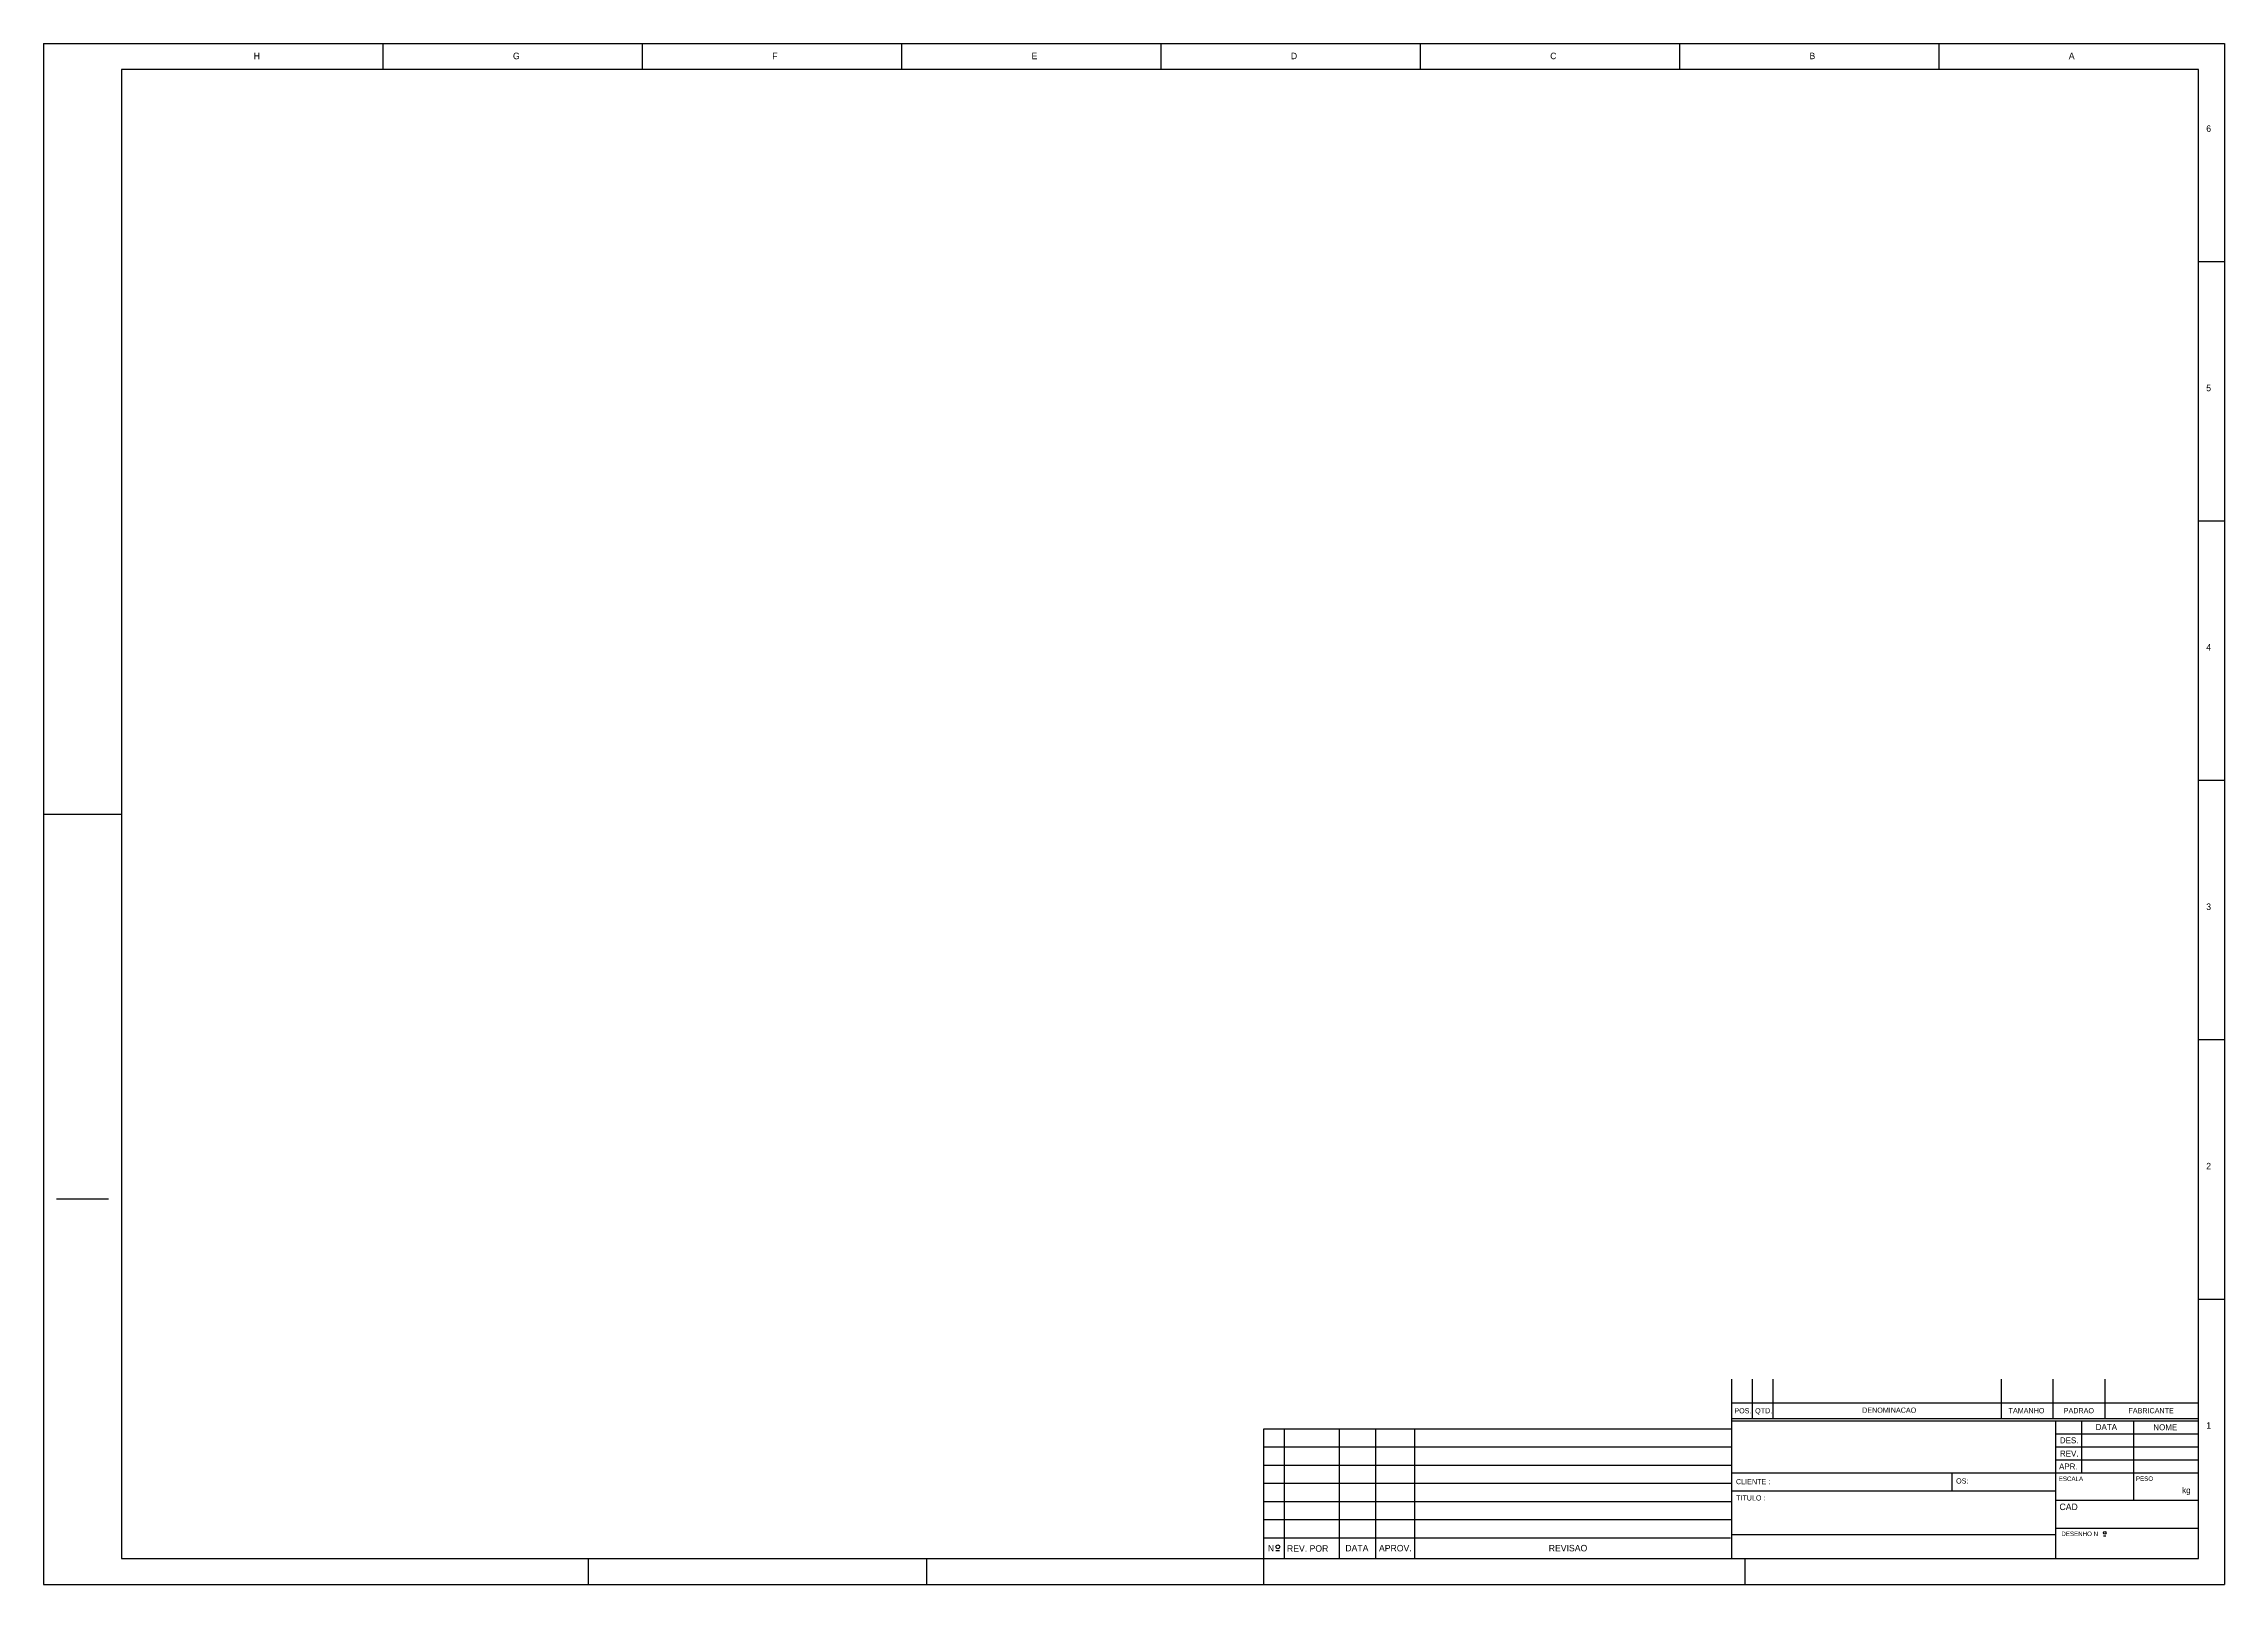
# Model space of a CAD drawing. Extents: x 0 to 841, y 0 to 594.
import ezdxf

# ---------------------------------------------------------------- set-up
doc = ezdxf.new("R2010")
doc.units = 0
doc.linetypes.add('KWCA', pattern=[0])
doc.layers.add('TUPY', color=3, linetype='CONTINUOUS')

msp = doc.modelspace()

# ---------------------------------------------------------------- linework, layer by layer
at = {"layer": 'TUPY', "color": 0}
for p, q in [((0, 594), (841, 594)), ((0, 594), (0, 0)), ((131, 584), (131, 594)), ((231, 584), (231, 594)), ((331, 584), (331, 594)), ((431, 584), (431, 594)), ((531, 584), (531, 594)), ((631, 584), (631, 594)), ((731, 584), (731, 594)), ((841, 594), (841, 0)), ((831, 584), (30, 584)), ((30, 584), (30, 10)), ((831, 10), (831, 584)), ((831, 510), (841, 510)), ((831, 410), (841, 410)), ((831, 310), (841, 310)), ((831, 210), (841, 210)), ((25, 148.5), (5, 148.5)), ((831, 110), (841, 110)), ((651, 10), (651, 79.06)), ((659, 64), (659, 79.06)), ((667, 64), (667, 79.06)), ((755, 64), (755, 79.06)), ((775, 64), (775, 79.06)), ((795, 64), (795, 79.06)), ((651, 70), (831, 70)), ((470.54, 60), (651, 60)), ((470.54, 10), (470.54, 60)), ((478.54, 10), (478.54, 60)), ((499.69, 10), (499.69, 60)), ((513.8, 10), (513.8, 60)), ((528.8, 10), (528.8, 60)), ((651, 64), (831, 64)), ((651, 63), (831, 63)), ((776, 10), (776, 63)), ((786, 43), (786, 63)), ((806, 63), (806, 32.5)), ((470.54, 53), (651, 53)), ((776, 58), (831, 58)), ((776, 53), (831, 53)), ((470.54, 46), (651, 46)), ((651, 43), (831, 43)), ((736, 36), (736, 43)), ((776, 48), (831, 48)), ((470.54, 39), (651, 39)), ((651, 36), (776, 36)), ((470.54, 32), (651, 32)), ((776, 32.5), (831, 32.5)), ((470.54, 25), (651, 25)), ((470.54, 18), (650.54, 18)), ((651, 19.17), (776, 19.17)), ((776, 21.63), (831, 21.63)), ((794.35, 18.72), (795.28, 18.72)), ((30, 10), (831, 10)), ((475.19, 13.06), (476.59, 13.06)), ((651, 10), (831, 10)), ((0, 0), (841, 0))]:
    msp.add_line(p, q, dxfattribs=at)
at = {"layer": 'TUPY', "color": 0, "linetype": 'KWCA'}
for p, q in [((0, 297), (30, 297)), ((210, 10), (210, 0)), ((340.5, 10), (340.5, 0)), ((470.5, 10), (470.5, 0)), ((656, 10), (656, 0))]:
    msp.add_line(p, q, dxfattribs=at)
at = {"layer": 'TUPY', "color": 0}
for centre, radius in [((794.84, 19.84), 0.508), ((475.95, 14.46), 0.741)]:
    msp.add_circle(centre, radius, dxfattribs=at)

# ---------------------------------------------------------------- texts
for s, height, p in [('H', 2.5, (81, 588)), ('G', 2.5, (181, 588)), ('F', 2.5, (281, 588)), ('E', 2.5, (381, 588)), ('D', 2.5, (481, 588)), ('C', 2.5, (581, 588)), ('B', 2.5, (681, 588)), ('A', 2.5, (781, 588)), ('6', 2.5, (834, 560)), ('5', 2.5, (834, 460)), ('4', 2.5, (834, 360)), ('3', 2.5, (834, 260)), ('2', 2.5, (834, 160)), ('POS.', 2, (652.02, 65.93)), ('QTD.', 2, (660.02, 65.93)), ('DENOMINACAO', 2, (701.31, 66.16)), ('TAMANHO', 2, (757.79, 65.97)), ('PADRAO', 2, (779.06, 65.97)), ('FABRICANTE', 2, (804, 65.97)), ('DATA', 2.3, (791.39, 59.54)), ('NOME', 2.3, (813.59, 59.43)), ('1', 2.5, (834, 60)), ('DES.', 2.3, (777.56, 54.39)), ('REV.', 2.3, (777.6, 49.29)), ('APR.', 2.3, (777.24, 44.3)), ('TITULO :', 2, (652.66, 32.34)), ('CLIENTE :', 2, (652.66, 38.62)), ('OS:', 2, (737.53, 38.88)), ('ESCALA', 1.725, (777.12, 39.85)), ('PESO', 1.725, (806.89, 39.88)), ('kg', 2.3, (824.71, 35.15)), ('CAD', 2.5, (777.4, 28.64)), ('DESENHO N', 1.725, (778.13, 18.64)), ('N', 2.5, (472.1, 12.72)), ('REV. POR', 2.5, (479.48, 12.59)), ('DATA', 2.5, (502, 12.72)), ('APROV.', 2.5, (514.97, 12.72)), ('REVISAO', 2.5, (580.44, 12.72))]:
    msp.add_text(s, height=height, dxfattribs=at).set_placement(p)

doc.saveas('drawing.dxf')
